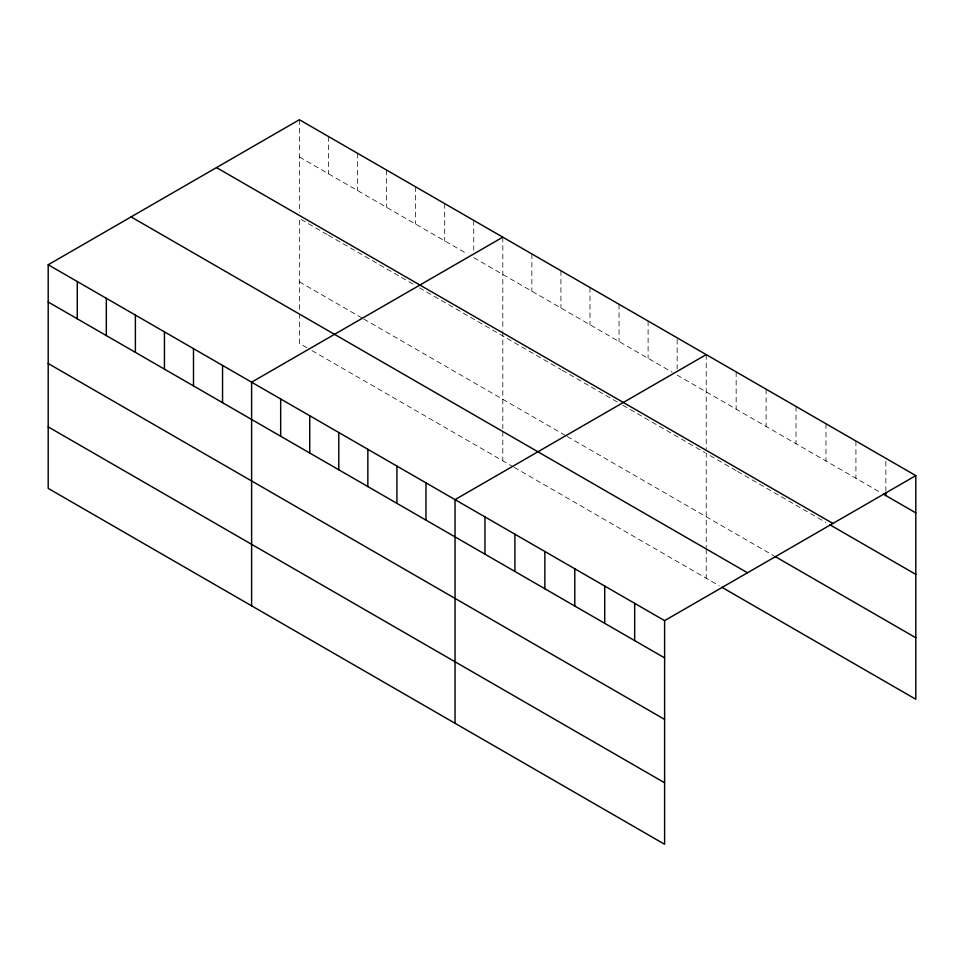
<?xml version="1.0" encoding="UTF-8"?>
<svg xmlns="http://www.w3.org/2000/svg" width="964" height="964" viewBox="0 0 964 964"><rect width="100%" height="100%" fill="white"/><g stroke="black" fill="none" stroke-linecap="round" stroke-linejoin="round"><path stroke-width="0.72" stroke-dasharray="4.82 3.62" d="M299.394 119.729L299.394 212.634M299.394 156.987L467.432 254.002M473.746 257.653L672.113 372.176M677.162 375.092L880.65 492.58M327.182 234.541L299.394 218.491L299.394 312.613M328.447 235.276L414.363 284.874M419.424 287.79L560.928 369.489M562.193 370.224L589.98 386.263M591.245 386.998L617.779 402.313M622.828 405.229L704.961 452.646M736.159 470.661L706.226 453.381L706.226 547.492M737.46 471.408L825.979 522.512M299.394 281.862L362.56 318.337M363.826 319.06L565.976 435.776M567.242 436.499L773.911 555.818M306.974 347.739L299.394 343.365L299.394 314.083M312.023 350.655L512.908 466.636M514.173 467.371L719.24 585.763M885.856 461.31L885.856 491.11M855.924 441.042L855.924 478.301M825.979 423.75L825.979 461.009M796.035 406.471L796.035 443.729M766.103 389.179L766.103 426.437M736.159 371.899L736.159 409.158M706.226 354.607L706.226 448.983M706.226 548.962L706.226 578.243M677.162 339.328L677.162 369.128M648.097 321.06L648.097 358.319M619.045 304.275L619.045 341.545M589.98 287.501L589.98 324.76M560.928 270.727L560.928 307.986M531.863 253.954L531.863 291.212M502.81 237.168L502.81 330.074M502.81 331.544L502.81 428.594M502.81 431.523L502.81 460.804M473.746 220.395L473.746 250.206M444.693 203.621L444.693 240.88M415.629 186.835L415.629 224.106M386.564 170.062L386.564 207.32M357.511 153.288L357.511 190.547M328.447 136.502L328.447 173.773"/><path stroke-width="1.45" d="M48.2 264.751L664.606 620.635L664.606 844.271L48.2 488.387L48.2 264.751L299.394 119.729L915.8 475.613L915.8 699.249L721.843 587.269M502.81 237.168L251.616 382.19L251.616 605.826M706.226 354.607L455.032 499.641L455.032 723.265M664.606 620.635L915.8 475.613M883.253 494.086L915.8 512.872M216.502 167.591L832.908 523.464M829.884 524.778L915.8 574.375M775.213 556.577L915.8 637.746M131.092 216.9L747.498 572.773M48.2 302.021L664.606 657.894M48.2 363.524L664.606 719.397M48.2 426.883L664.606 782.768M885.856 492.604L885.856 495.58M634.674 603.344L634.674 640.614M604.729 586.064L604.729 623.322M574.785 568.784L574.785 606.043M544.853 551.492L544.853 588.751M514.909 534.213L514.909 571.471M484.964 516.921L484.964 554.179M425.968 482.856L425.968 520.114M396.915 466.082L396.915 503.341M367.85 449.308L367.85 486.567M338.798 432.523L338.798 469.793M309.733 415.749L309.733 453.008M280.669 398.976L280.669 436.234M222.551 365.416L222.551 402.675M193.499 348.643L193.499 385.901M164.434 331.869L164.434 369.128M135.382 315.083L135.382 352.342M106.317 298.31L106.317 335.568M77.265 281.536L77.265 318.795"/></g></svg>
